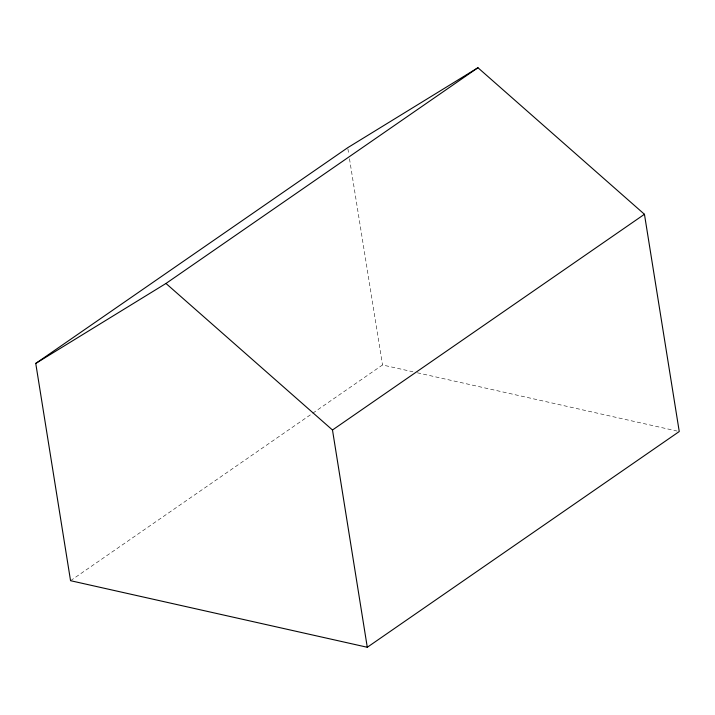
<?xml version="1.0" encoding="UTF-8"?>
<svg xmlns="http://www.w3.org/2000/svg" width="715" height="715" viewBox="0 0 715 715"><rect width="100%" height="100%" fill="white"/><g stroke="black" fill="none" stroke-linecap="round" stroke-linejoin="round"><path stroke-width="0.54" stroke-dasharray="3.58 2.68" d="M70.553 580.696L311.865 413.824M312.777 413.19L382.516 364.972L412.948 371.791M417.292 372.774L677.078 431.056M347.892 148.8L348.777 154.315M349.483 158.73L382.516 364.972"/><path stroke-width="1.07" d="M35.75 363.426L347.713 147.701L477.942 67.728L644.447 214.277L679.25 431.538L367.287 647.272L70.553 580.696L35.75 363.426L165.978 283.462L477.942 67.728M367.287 647.272L332.484 430.001L644.447 214.277M165.978 283.462L332.484 430.001"/></g></svg>
